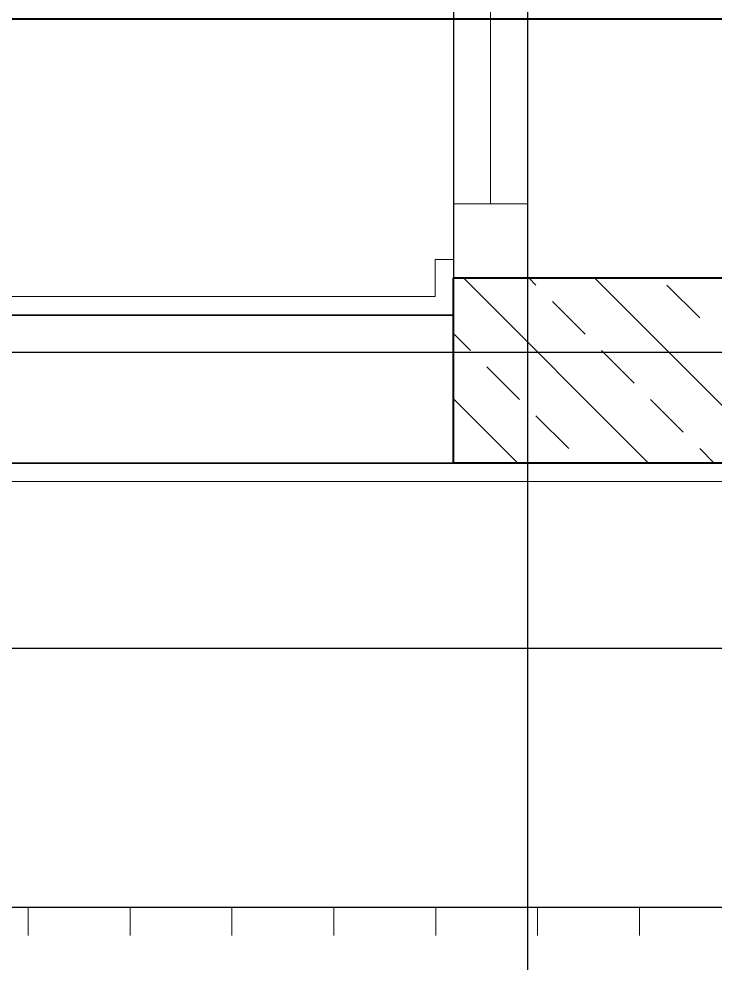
# Model space of a CAD drawing. Header units: inches. Extents: x -7543 to -822, y 102837 to 190349.
# Drawn here: x -831.62961 to -831.61082, y 102836.94892 to 102836.97443 of the extents above; entities that cross this region are included whole.
import ezdxf

# ---------------------------------------------------------------- set-up
doc = ezdxf.new("R2010")
doc.units = ezdxf.units.IN
doc.header["$MEASUREMENT"] = 0
doc.linetypes.add('DASHDOTX2', pattern=[2, 1, -0.5, 0, -0.5])
doc.linetypes.add('DASHED', pattern=[19.05, 12.7, -6.35])
doc.layers.get('Defpoints').update_dxf_attribs({"lineweight": 25})
for name, color, linetype, lineweight in [('AKS', 1, 'Continuous', 25), ('İZ DÜŞÜM', 253, 'Continuous', 20), ('KESİT', 7, 'Continuous', 40), ('KOLON', 2, 'Continuous', 40), ('SIVA', 150, 'Continuous', 15), ('TARAMA', 8, 'Continuous', 25)]:
    doc.layers.add(name, color=color, linetype=linetype, lineweight=lineweight)
for name, color, linetype, lineweight, true_color in [('DUVAR', 7, 'Continuous', 35, 0xfc4642), ('PENCERE', 7, 'Continuous', 18, 0xffb360), ('TEFRİŞ', 7, 'Continuous', 25, 0x78462c)]:
    doc.layers.add(name, color=color, linetype=linetype, lineweight=lineweight, true_color=true_color)

msp = doc.modelspace()

# ---------------------------------------------------------------- linework, layer by layer
at = {"layer": 'AKS', "linetype": 'DASHDOTX2', "ltscale": 10}
for p, q in [((-831.615877, 102837.241781), (-831.615877, 102836.729325)), ((-831.698665, 102836.965431), (-831.328061, 102836.965431)), ((-831.698665, 102836.962431), (-831.328061, 102836.962431)), ((-831.698665, 102836.957431), (-831.328061, 102836.957431))]:
    msp.add_line(p, q, dxfattribs=at)
at = {"layer": 'Defpoints', "color": 4}
for p, q in [((-831.617877, 102837.004431), (-831.617877, 102836.966431)), ((-831.617877, 102836.966431), (-831.647877, 102836.966431))]:
    msp.add_line(p, q, dxfattribs=at)
at = {"layer": 'DUVAR'}
for p, q in [((-831.617877, 102836.966431), (-831.651877, 102836.966431)), ((-831.617877, 102836.966431), (-831.643877, 102836.966431)), ((-831.617877, 102836.962431), (-831.643877, 102836.962431)), ((-831.617877, 102836.962431), (-831.643877, 102836.962431))]:
    msp.add_line(p, q, dxfattribs=at)
at = {"layer": 'İZ DÜŞÜM'}
for p, q in [((-831.629359, 102836.950431), (-831.629359, 102836.949669)), ((-831.626609, 102836.950431), (-831.626609, 102836.949669)), ((-831.623859, 102836.950431), (-831.623859, 102836.949669)), ((-831.621109, 102836.950431), (-831.621109, 102836.949669)), ((-831.618359, 102836.950431), (-831.618359, 102836.949669)), ((-831.615609, 102836.950431), (-831.615609, 102836.949669)), ((-831.612859, 102836.950431), (-831.612859, 102836.949669))]:
    msp.add_line(p, q, dxfattribs=at)
at = {"layer": 'KESİT', "linetype": 'DASHED'}
msp.add_line((-831.696395, 102836.974429), (-831.44891, 102836.974429), dxfattribs=at)
at = {"layer": 'KOLON'}
for p, q in [((-831.617877, 102836.967431), (-831.580877, 102836.967431)), ((-831.617877, 102836.962431), (-831.617877, 102836.967431)), ((-831.580877, 102836.962431), (-831.617877, 102836.962431))]:
    msp.add_line(p, q, dxfattribs=at)
at = {"layer": 'PENCERE'}
for p, q in [((-831.617877, 102837.003431), (-831.617877, 102836.967431)), ((-831.615877, 102837.003431), (-831.615877, 102836.967431)), ((-831.616877, 102837.001431), (-831.616877, 102836.969431)), ((-831.615877, 102836.969431), (-831.617877, 102836.969431))]:
    msp.add_line(p, q, dxfattribs=at)
at = {"layer": 'SIVA'}
for p, q in [((-831.618377, 102836.967931), (-831.617877, 102836.967931)), ((-831.618377, 102836.966931), (-831.618377, 102836.967931)), ((-831.652377, 102836.966931), (-831.618377, 102836.966931)), ((-831.617377, 102836.961931), (-831.643377, 102836.961931)), ((-831.581377, 102836.961931), (-831.618377, 102836.961931))]:
    msp.add_line(p, q, dxfattribs=at)
at = {"layer": 'TARAMA'}
for p, q in [((-831.61761, 102836.967431), (-831.61261, 102836.962431)), ((-831.615842, 102836.967431), (-831.615652, 102836.967241)), ((-831.614074, 102836.967431), (-831.609074, 102836.962431)), ((-831.612116, 102836.967241), (-831.611232, 102836.966357)), ((-831.61521, 102836.966799), (-831.614326, 102836.965915)), ((-831.617877, 102836.965931), (-831.61742, 102836.965473)), ((-831.613884, 102836.965473), (-831.613, 102836.964589)), ((-831.616978, 102836.965031), (-831.616094, 102836.964147)), ((-831.617877, 102836.964163), (-831.616145, 102836.962431)), ((-831.612558, 102836.964147), (-831.611674, 102836.963263)), ((-831.615652, 102836.963705), (-831.614768, 102836.962821)), ((-831.611232, 102836.962821), (-831.610842, 102836.962431))]:
    msp.add_line(p, q, dxfattribs=at)
at = {"layer": 'TEFRİŞ'}
msp.add_line((-831.579428, 102836.950431), (-831.643877, 102836.950431), dxfattribs=at)

doc.saveas('drawing.dxf')
